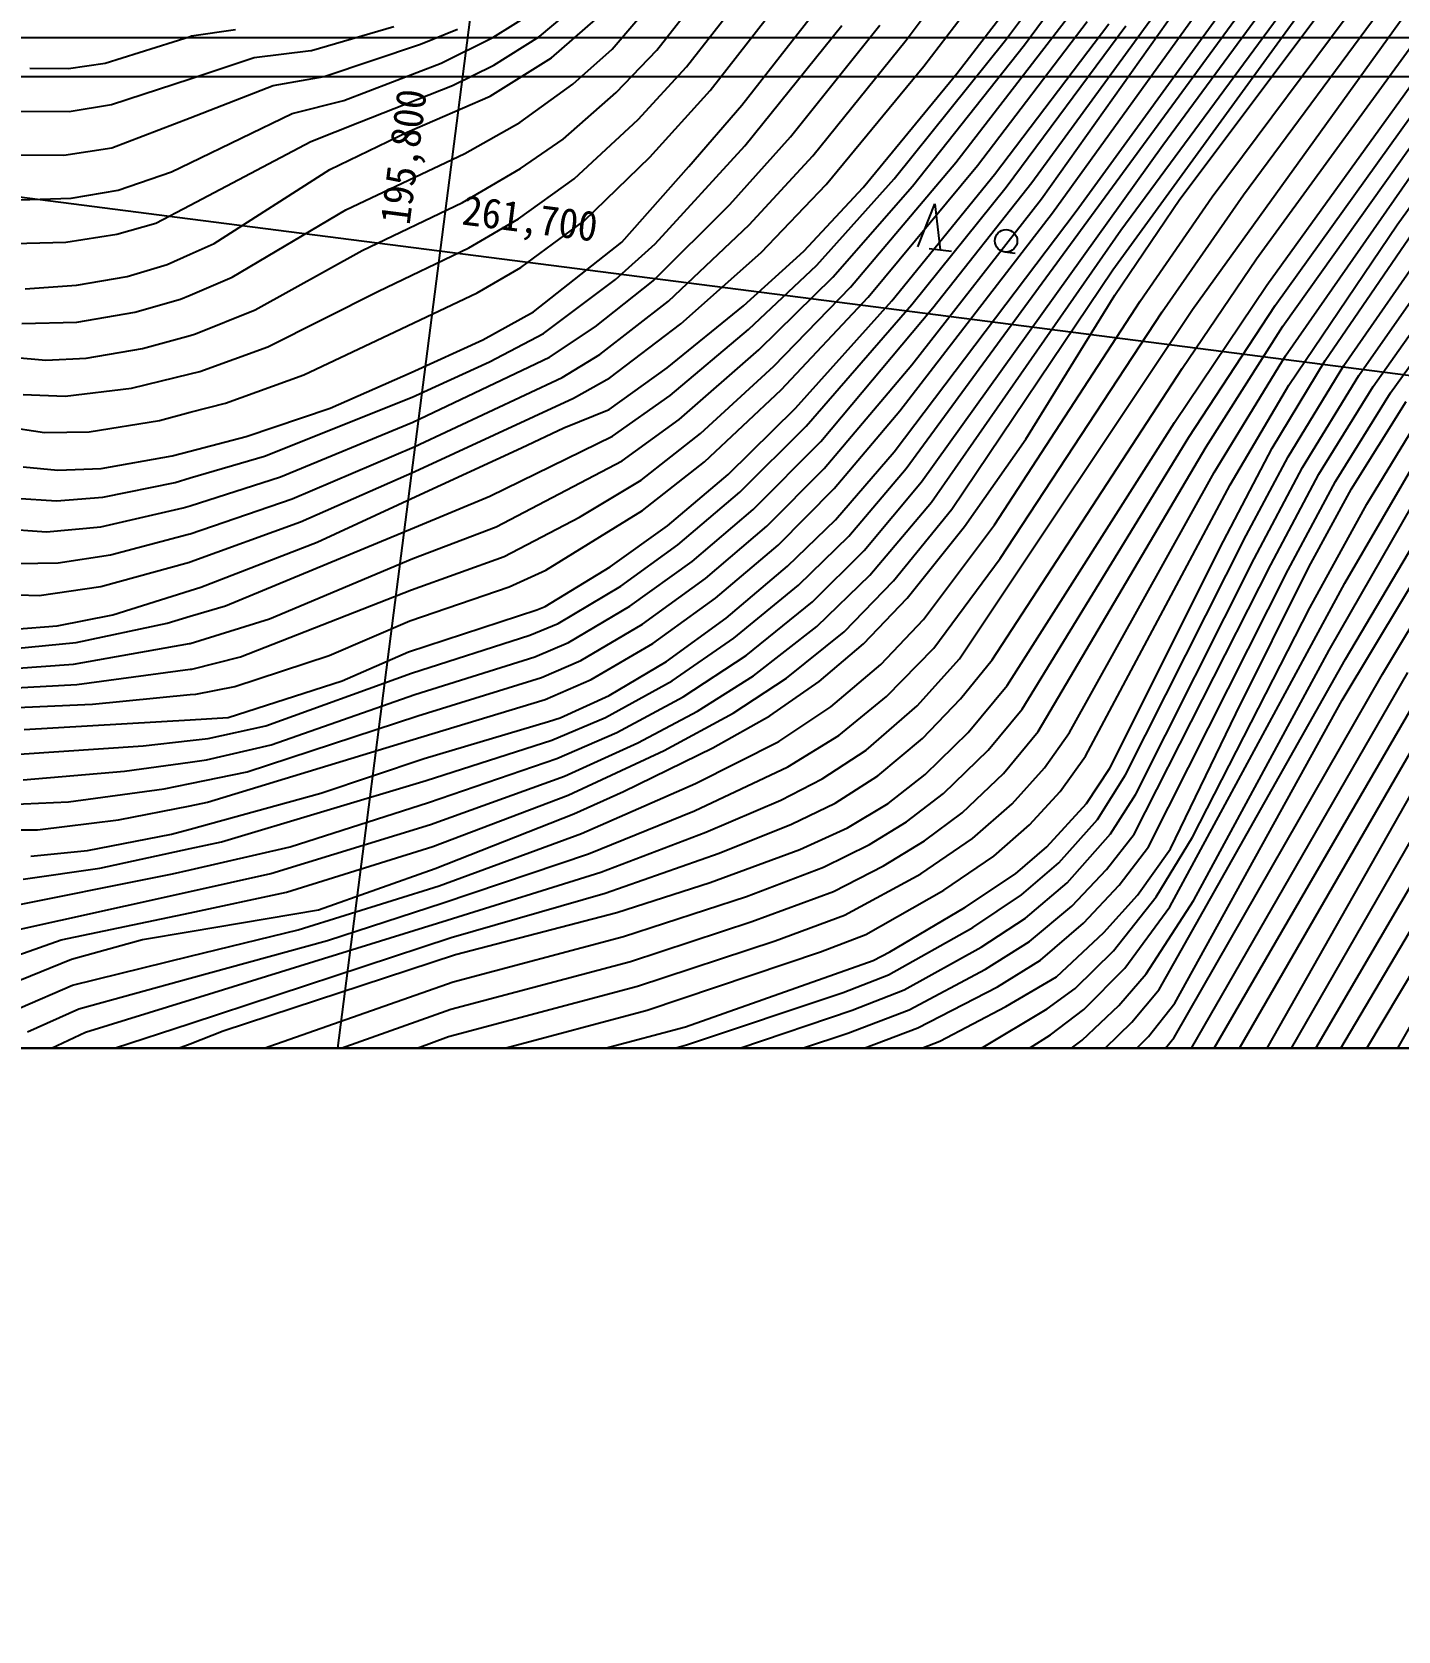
# Model space of a CAD drawing. Header units: millimetres. Extents: x 7782 to 8578, y 1103 to 1809.
# Drawn here: x 7933.3 to 8024.6, y 1362.3 to 1469.1 of the extents above; entities that cross this region are included whole.
import ezdxf
from ezdxf.xclip import XClip

# ---------------------------------------------------------------- set-up
doc = ezdxf.new("R2010")
doc.units = ezdxf.units.MM
doc.header["$LTSCALE"] = 10
doc.header["$MEASUREMENT"] = 0
doc.header["$XCLIPFRAME"] = 2
doc.layers.add('TX-PAPR', color=2, linetype='Continuous', plot=False)
doc.layers.add('TZ-BASE', color=253, linetype='Continuous')
doc.styles.add('HANA', font='GulimChe.ttf')

# ---------------------------------------------------------------- blocks, each defined once
blk = doc.blocks.new('JD-DDH5JG73NG')
at = {"layer": 'TZ-BASE'}
for p, q in [((80, -151.83), (122, 175)), ((136.87, -18.28, 233), (171.58, 30.57, 233)), ((137.61, -19.23, 234), (169.53, 25.06, 234)), ((139.18, -19.11, 235), (166.66, 18.71, 235)), ((127.84, -36.29, 236), (166.45, 16.43, 236)), ((144.97, -14.7, 237), (168.14, 16.75, 237)), ((142.16, -20.38, 238), (163.64, 8.78, 238)), ((146.12, -18.31, 240), (163.58, 5, 240)), ((148.26, -18.16, 241), (165.25, 4.65, 241)), ((150.37, -18.01, 242), (166.1, 3.26, 242)), ((127.83, -7.69, 223), (134.81, 1.67, 223)), ((134.46, -7.69, 226), (141.13, 1.23, 226)), ((129.02, -9.43, 224), (136.45, 0.34, 224)), ((135.74, -8, 227), (142.41, 1.05, 227)), ((111.18, -8.35, 217), (117.18, -0.71, 217)), ((131.24, -9.9, 225), (138.51, -0.44, 225)), ((151.23, -22.28, 244), (166.91, -0.75, 244)), ((113.15, -9.47, 218), (119.07, -1.9, 218)), ((114.74, -11.04, 219), (121.16, -2.82, 219)), ((136.22, -17.2, 232), (146.99, -2.43, 232)), ((108.2, -8.28, 216), (111.8, -4.07, 216)), ((103.34, -7.44, 214), (105.95, -5.26, 214)), ((116.85, -12.02, 220), (122.38, -4.96, 220)), ((151.91, -24.06, 245), (166.07, -4.43, 245)), ((100.23, -7.51, 213), (102.95, -5.83, 213)), ((104.14, -8.86, 215), (107.08, -6.3, 215)), ((131.15, -15.86, 228), (138.84, -5.9, 228)), ((141.63, -23.02, 239), (154.4, -5.48, 239)), ((146.95, -25.68, 243), (161.48, -5.54, 243)), ((74.34, -9.22, 210), (80, -7.44, 210)), ((80, -7.44, 210), (80.09, -7.41, 210)), ((80.09, -7.41, 210), (83.04, -6.98, 210)), ((88.1, -8.37, 211), (93.6, -6.78, 211)), ((95.39, -7.96, 212), (97.87, -6.95, 212)), ((100.28, -9.35, 214), (103.34, -7.44, 214)), ((117.05, -14.74, 221), (123.54, -6.7, 221)), ((120.11, -14.15, 222), (126.08, -6.68, 222)), ((132.59, -16.05, 229), (139.93, -6.44, 229)), ((133.72, -16.66, 230), (141.36, -6.59, 230)), ((134.52, -17.5, 231), (142.51, -6.73, 231)), ((152.48, -25.41, 246), (165.54, -7.17, 246)), ((0, -7.51), (80, -7.51)), ((80, -7.51), (700, -7.52)), ((84.29, -8.85, 211), (88.06, -8.38, 211)), ((88.06, -8.38, 211), (88.1, -8.37, 211)), ((88.96, -10.12, 212), (95.39, -7.96, 212)), ((96.78, -9.22, 213), (100.23, -7.51, 213)), ((105.57, -10.63, 216), (108.2, -8.28, 216)), ((108.47, -11.19, 217), (111.18, -8.35, 217)), ((121.59, -15.42, 223), (127.83, -7.69, 223)), ((127.03, -16.95, 226), (134.46, -7.69, 226)), ((128.26, -17.43, 227), (135.74, -8, 227)), ((0, -9.33), (80, -19.61)), ((69.3, -9.57, 210), (71.88, -9.58, 210)), ((71.88, -9.58, 210), (74.34, -9.22, 210)), ((80, -10.27, 211), (84.29, -8.85, 211)), ((90.28, -11.71, 213), (96.78, -9.22, 213)), ((97.52, -10.72, 214), (100.28, -9.35, 214)), ((100.05, -11.44, 215), (104.14, -8.86, 215)), ((109.93, -12.99, 218), (113.15, -9.47, 218)), ((122.48, -17.33, 224), (129.02, -9.43, 224)), ((160.63, -20.01, 249), (168.24, -9.42, 249)), ((0, -10.11), (80, -10.11)), ((74.76, -11.99, 211), (80, -10.27, 211)), ((80, -10.11), (700, -10.12)), ((85.55, -10.72, 212), (88.96, -10.12, 212)), ((102.03, -13.19, 216), (105.57, -10.63, 216)), ((124.95, -17.53, 225), (131.24, -9.9, 225)), ((153, -26.79, 247), (164.88, -10.07, 247)), ((80, -12.87, 212), (85.55, -10.72, 212)), ((86.81, -12.59, 213), (90.28, -11.71, 213)), ((91.31, -13.17, 214), (97.52, -10.72, 214)), ((94.51, -13.84, 215), (100.05, -11.44, 215)), ((104.91, -14.29, 217), (108.47, -11.19, 217)), ((110.72, -15.5, 219), (114.74, -11.04, 219)), ((68.67, -12.44, 211), (71.93, -12.45, 211)), ((71.93, -12.45, 211), (74.76, -11.99, 211)), ((80, -15.88, 213), (86.81, -12.59, 213)), ((113.32, -16.13, 220), (116.85, -12.02, 220)), ((74.78, -14.89, 212), (80, -12.87, 212)), ((88.07, -14.45, 214), (91.31, -13.17, 214)), ((89.33, -16.32, 215), (94.51, -13.84, 215)), ((98.35, -15.25, 216), (102.03, -13.19, 216)), ((105.66, -16.95, 218), (109.93, -12.99, 218)), ((71.56, -15.37, 212), (74.78, -14.89, 212)), ((80, -18.71, 214), (88.07, -14.45, 214)), ((102.08, -16.27, 217), (104.91, -14.29, 217)), ((111.06, -21.28, 221), (117.05, -14.74, 221)), ((116.06, -18.66, 222), (120.11, -14.15, 222)), ((128.85, -37.19, 237), (144.97, -14.7, 237)), ((68.18, -15.34, 212), (71.56, -15.37, 212)), ((78.77, -16.48, 213), (80, -15.88, 213)), ((90.41, -19.03, 216), (98.35, -15.25, 216)), ((106.33, -19.75, 219), (110.72, -15.5, 219)), ((117.34, -20.03, 223), (121.59, -15.42, 223)), ((124.12, -24.19, 228), (131.15, -15.86, 228)), ((153.17, -28.77, 248), (162.67, -15.12, 248)), ((75.2, -17.71, 213), (78.77, -16.48, 213)), ((81.61, -21.26, 215), (89.33, -16.32, 215)), ((98.2, -18.53, 217), (102.08, -16.27, 217)), ((101.93, -19.62, 218), (105.66, -16.95, 218)), ((108.85, -21.17, 220), (113.32, -16.13, 220)), ((121.87, -22.71, 226), (127.03, -16.95, 226)), ((125.29, -24.86, 229), (132.59, -16.05, 229)), ((126.87, -25.09, 230), (133.72, -16.66, 230)), ((72.06, -18.23, 213), (75.2, -17.71, 213)), ((118.14, -21.86, 224), (122.48, -17.33, 224)), ((120.99, -21.77, 225), (124.95, -17.53, 225)), ((122.93, -23.52, 227), (128.26, -17.43, 227)), ((128.2, -25.33, 231), (134.52, -17.5, 231)), ((129.61, -25.57, 232), (136.22, -17.2, 232)), ((144.93, -25.83, 242), (150.37, -18.01, 242)), ((68.6, -18.35, 213), (72.06, -18.23, 213)), ((77.72, -19.91, 214), (80, -18.71, 214)), ((82.82, -23.52, 216), (90.41, -19.03, 216)), ((91.5, -21.74, 217), (98.2, -18.53, 217)), ((110.93, -23.76, 222), (116.06, -18.66, 222)), ((127.03, -35.18, 235), (139.18, -19.11, 235)), ((128.2, -29.36, 233), (136.87, -18.28, 233)), ((128.62, -21.49, 235.47), (129.75, -18.61, 235.47)), ((129.75, -18.61, 235.47), (130.11, -21.68, 235.47)), ((141.76, -24.72, 240), (146.12, -18.31, 240)), ((143.47, -25.11, 241), (148.26, -18.16, 241)), ((155.82, -29.07, 250), (162.78, -18.9, 250)), ((75.11, -20.65, 214), (77.72, -19.91, 214)), ((80, -19.61), (700, -99.28)), ((98.63, -21.56, 218), (101.93, -19.62, 218)), ((102.1, -22.87, 219), (106.33, -19.75, 219)), ((111.95, -25.12, 223), (117.34, -20.03, 223)), ((127.41, -32.45, 234), (137.61, -19.23, 234)), ((153.39, -30.72, 249), (160.63, -20.01, 249)), ((157.06, -29.41, 251), (163.84, -19.64, 251)), ((68.24, -21.27, 214), (71.7, -21.17, 214)), ((71.7, -21.17, 214), (75.11, -20.65, 214)), ((80, -21.99, 215), (81.61, -21.26, 215)), ((102.94, -25.83, 220), (108.85, -21.17, 220)), ((108.41, -23.66, 221), (111.06, -21.28, 221)), ((129.52, -38.53, 238), (142.16, -20.38, 238)), ((78.47, -22.68, 215), (80, -21.99, 215)), ((84.35, -25.69, 217), (91.5, -21.74, 217)), ((92.59, -24.45, 218), (98.63, -21.56, 218)), ((112.79, -26.64, 224), (118.14, -21.86, 224)), ((116.97, -25.42, 225), (120.99, -21.77, 225)), ((129.37, -21.59, 235.47), (130.85, -21.78, 235.47)), ((134.41, -21.83, 235.47), (135.1, -21.92, 235.47)), ((146.26, -29.62, 244), (151.23, -22.28, 244)), ((158.07, -30.07, 252), (164.16, -21.36, 252)), ((72.42, -24.05, 215), (75.79, -23.46, 215)), ((75.79, -23.46, 215), (78.47, -22.68, 215)), ((99.18, -24.56, 219), (102.1, -22.87, 219)), ((117.31, -27.01, 226), (121.87, -22.71, 226)), ((130.87, -39, 239), (141.63, -23.02, 239)), ((159.03, -30.81, 253), (164.79, -22.63, 253)), ((160.19, -31.23, 254), (165.99, -23.12, 254)), ((68.98, -24.29, 215), (72.42, -24.05, 215)), ((80, -24.72, 216), (82.82, -23.52, 216)), ((85.2, -28.17, 218), (92.59, -24.45, 218)), ((103.6, -27.28, 221), (108.41, -23.66, 221)), ((107.06, -26.84, 222), (110.93, -23.76, 222)), ((118, -28.37, 227), (122.93, -23.52, 227)), ((119, -29.45, 228), (124.12, -24.19, 228)), ((145.76, -33.22, 245), (151.91, -24.06, 245)), ((76.3, -25.86, 216), (79.37, -24.99, 216)), ((79.37, -24.99, 216), (80, -24.72, 216)), ((93.67, -27.16, 219), (99.18, -24.56, 219)), ((107.38, -28.67, 223), (111.95, -25.12, 223)), ((111.87, -29.57, 225), (116.97, -25.42, 225)), ((119.49, -31.04, 229), (125.29, -24.86, 229)), ((120.43, -32.27, 230), (126.87, -25.09, 230)), ((121.16, -33.47, 231), (128.2, -25.33, 231)), ((122.12, -34.48, 232), (129.61, -25.57, 232)), ((133.73, -40.05, 241), (143.47, -25.11, 241)), ((135.82, -34.33, 240), (141.76, -24.72, 240)), ((146.71, -34.19, 246), (152.48, -25.41, 246)), ((68.77, -26.61, 216), (72.43, -26.51, 216)), ((72.43, -26.51, 216), (76.3, -25.86, 216)), ((80.36, -27.3, 217), (84.35, -25.69, 217)), ((99.56, -27.69, 220), (102.94, -25.83, 220)), ((108.03, -30.24, 224), (112.79, -26.64, 224)), ((131.4, -49, 243), (146.95, -25.68, 243)), ((134.12, -42.31, 242), (144.93, -25.83, 242)), ((76.82, -28.27, 217), (80, -27.4, 217)), ((80, -27.4, 217), (80.36, -27.3, 217)), ((87.6, -30.03, 219), (93.67, -27.16, 219)), ((94.76, -29.87, 220), (99.56, -27.69, 220)), ((99.99, -29.16, 221), (103.6, -27.28, 221)), ((104.01, -28.85, 222), (107.06, -26.84, 222)), ((112.07, -31.42, 226), (117.31, -27.01, 226)), ((147.86, -34.85, 247), (153, -26.79, 247)), ((73.06, -28.92, 217), (76.82, -28.27, 217)), ((80.66, -29.82, 218), (85.2, -28.17, 218)), ((104.85, -30.21, 223), (107.38, -28.67, 223)), ((112.66, -33.02, 227), (118, -28.37, 227)), ((148.4, -36.56, 248), (153.17, -28.77, 248)), ((68.13, -28.85, 217), (70.37, -29.05, 217)), ((70.37, -29.05, 217), (73.06, -28.92, 217)), ((80, -29.97, 218), (80.66, -29.82, 218)), ((89.36, -32.26, 220), (94.76, -29.87, 220)), ((94.83, -31.53, 221), (99.99, -29.16, 221)), ((94.89, -33.19, 222), (104.01, -28.85, 222)), ((108, -32.36, 225), (111.87, -29.57, 225)), ((114.09, -33.95, 228), (119, -29.45, 228)), ((122.35, -36.29, 233), (128.2, -29.36, 233)), ((133.58, -49.07, 244), (146.26, -29.62, 244)), ((152.28, -34.94, 250), (155.82, -29.07, 250)), ((153.34, -35.51, 251), (157.06, -29.41, 251)), ((71.65, -31.47, 218), (76.08, -30.92, 218)), ((76.08, -30.92, 218), (80, -29.97, 218)), ((82.36, -31.92, 219), (87.6, -30.03, 219)), ((94.96, -34.85, 223), (104.85, -30.21, 223)), ((105.62, -31.6, 224), (108.03, -30.24, 224)), ((149.48, -37.39, 249), (153.39, -30.72, 249)), ((154.3, -36.23, 252), (158.07, -30.07, 252)), ((155.4, -36.68, 253), (159.03, -30.81, 253)), ((68.85, -31.35, 218), (71.65, -31.47, 218)), ((80, -32.54, 219), (82.36, -31.92, 219)), ((84.98, -35.46, 221), (94.83, -31.53, 221)), ((95.02, -36.5, 224), (105.62, -31.6, 224)), ((108.22, -34.13, 226), (112.07, -31.42, 226)), ((114.37, -35.85, 229), (119.49, -31.04, 229)), ((156.5, -37.15, 254), (160.19, -31.23, 254)), ((157.57, -37.65, 255), (161.22, -31.82, 255)), ((73.27, -33.84, 219), (77.95, -33.08, 219)), ((77.95, -33.08, 219), (80, -32.54, 219)), ((83.74, -34.15, 220), (89.36, -32.26, 220)), ((104.96, -33.57, 225), (108, -32.36, 225)), ((108.86, -35.78, 227), (112.66, -33.02, 227)), ((115.94, -36.69, 230), (120.43, -32.27, 230)), ((123.03, -37.63, 234), (127.41, -32.45, 234)), ((158.6, -38.67, 256), (162.25, -32.69, 256)), ((67.62, -33.48, 219), (70.28, -33.88, 219)), ((70.28, -33.88, 219), (73.27, -33.84, 219)), ((80, -35.13, 220), (83.74, -34.15, 220)), ((86.05, -36.84, 222), (94.89, -33.19, 222)), ((100.03, -38.13, 226), (108.22, -34.13, 226)), ((102.14, -34.9, 225), (104.96, -33.57, 225)), ((110.12, -37.07, 228), (114.09, -33.95, 228)), ((116.73, -37.88, 231), (121.16, -33.47, 231)), ((134.58, -50.79, 245), (145.76, -33.22, 245)), ((78.8, -35.45, 220), (80, -35.13, 220)), ((86.81, -38.31, 223), (94.96, -34.85, 223)), ((95.08, -38.16, 225), (102.14, -34.9, 225)), ((117.61, -39.03, 232), (122.12, -34.48, 232)), ((123.12, -39.72, 235), (127.03, -35.18, 235)), ((131.73, -40.17, 240), (135.82, -34.33, 240)), ((135.57, -52.35, 246), (146.71, -34.19, 246)), ((136.65, -53.86, 247), (147.86, -34.85, 247)), ((149.02, -41.14, 250), (152.28, -34.94, 250)), ((68.85, -36.17, 220), (71.17, -36.4, 220)), ((71.17, -36.4, 220), (74.07, -36.28, 220)), ((74.07, -36.28, 220), (78.8, -35.45, 220)), ((80, -36.92, 221), (84.98, -35.46, 221)), ((100.44, -40.19, 227), (108.86, -35.78, 227)), ((110.23, -39.1, 229), (114.37, -35.85, 229)), ((118.52, -40.14, 233), (122.35, -36.29, 233)), ((124, -40.81, 236), (127.84, -36.29, 236)), ((150.55, -40.76, 251), (153.34, -35.51, 251)), ((151.07, -42.32, 252), (154.3, -36.23, 252)), ((156.95, -51.76, 260), (166.7, -35.51, 260)), ((157.13, -43.94, 257), (162.17, -35.31, 257)), ((157.17, -49.02, 259), (165.22, -35.41, 259)), ((74.18, -38.2, 221), (79, -37.22, 221)), ((79, -37.22, 221), (80, -36.92, 221)), ((80, -38.78, 222), (86.05, -36.84, 222)), ((87.37, -39.86, 224), (95.02, -36.5, 224)), ((106.02, -39.53, 228), (110.12, -37.07, 228)), ((111.89, -40.12, 230), (115.94, -36.69, 230)), ((125.03, -41.77, 237), (128.85, -37.19, 237)), ((138.74, -53.91, 248), (148.4, -36.56, 248)), ((152.18, -42.73, 253), (155.4, -36.68, 253)), ((153.34, -43.05, 254), (156.5, -37.15, 254)), ((159.65, -50.03, 261), (167.83, -36.35, 261)), ((68.33, -38.27, 221), (71.07, -38.44, 221)), ((71.07, -38.44, 221), (74.18, -38.2, 221)), ((80, -40.65, 223), (86.81, -38.31, 223)), ((88.5, -41.2, 225), (95.08, -38.16, 225)), ((94.99, -40.24, 226), (100.03, -38.13, 226)), ((112.58, -41.39, 231), (116.73, -37.88, 231)), ((119.27, -41.41, 234), (123.03, -37.63, 234)), ((139.81, -55.51, 249), (149.48, -37.39, 249)), ((154.73, -42.87, 255), (157.57, -37.65, 255)), ((74.03, -40.19, 222), (79.55, -38.92, 222)), ((79.55, -38.92, 222), (80, -38.78, 222)), ((103.77, -43.09, 229), (110.23, -39.1, 229)), ((113.53, -42.5, 232), (117.61, -39.03, 232)), ((125.41, -43.42, 238), (129.52, -38.53, 238)), ((126.99, -43.8, 239), (130.87, -39, 239)), ((154.79, -45.59, 256), (158.6, -38.67, 256)), ((156.09, -48.43, 258), (161.7, -38.66, 258)), ((67.31, -40.29, 222), (70.4, -40.52, 222)), ((70.4, -40.52, 222), (74.03, -40.19, 222)), ((80, -42.53, 224), (87.37, -39.86, 224)), ((82.36, -45.47, 226), (94.99, -40.24, 226)), ((94.89, -42.31, 227), (100.44, -40.19, 227)), ((100.98, -42.17, 228), (106.02, -39.53, 228)), ((108.06, -42.86, 230), (111.89, -40.12, 230)), ((114.42, -43.64, 233), (118.52, -40.14, 233)), ((119.91, -42.81, 235), (123.12, -39.72, 235)), ((127.9, -44.95, 240), (131.73, -40.17, 240)), ((128.98, -46.37, 241), (133.73, -40.05, 241)), ((74.68, -42.05, 223), (79.9, -40.68, 223)), ((79.9, -40.68, 223), (80, -40.65, 223)), ((80.71, -44.22, 225), (88.5, -41.2, 225)), ((108.77, -44.14, 231), (112.58, -41.39, 231)), ((115.1, -44.96, 234), (119.27, -41.41, 234)), ((120.65, -44.07, 236), (124, -40.81, 236)), ((141.43, -56.31, 250), (149.02, -41.14, 250)), ((142.48, -56.75, 251), (150.55, -40.76, 251)), ((68.48, -42.64, 223), (71.18, -42.58, 223)), ((71.18, -42.58, 223), (74.68, -42.05, 223)), ((74.03, -44.18, 224), (79.97, -42.54, 224)), ((79.97, -42.54, 224), (80, -42.53, 224)), ((85.3, -46.32, 227), (94.89, -42.31, 227)), ((94.79, -44.39, 228), (100.98, -42.17, 228)), ((109.38, -45.49, 232), (113.53, -42.5, 232)), ((121.57, -45.19, 237), (125.03, -41.77, 237)), ((129.67, -48.28, 242), (134.12, -42.31, 242)), ((143.17, -58.04, 252), (151.07, -42.32, 252)), ((101.32, -44.2, 229), (103.77, -43.09, 229)), ((103.72, -45.5, 230), (108.06, -42.86, 230)), ((110.23, -46.68, 233), (114.42, -43.64, 233)), ((115.81, -46.29, 235), (119.91, -42.81, 235)), ((121.86, -46.85, 238), (125.41, -43.42, 238)), ((143.07, -60.7, 253), (152.18, -42.73, 253)), ((144.02, -61.56, 254), (153.34, -43.05, 254)), ((149.85, -52.67, 255), (154.73, -42.87, 255)), ((67.1, -44.68, 224), (69.93, -44.76, 224)), ((69.93, -44.76, 224), (74.03, -44.18, 224)), ((74.84, -46.06, 225), (80, -44.44, 225)), ((80, -44.44, 225), (80.71, -44.22, 225)), ((83.37, -48.87, 228), (94.79, -44.39, 228)), ((94.69, -46.46, 229), (101.32, -44.2, 229)), ((104.58, -46.65, 231), (108.77, -44.14, 231)), ((116.33, -47.63, 236), (120.65, -44.07, 236)), ((123.69, -47.19, 239), (126.99, -43.8, 239)), ((145.44, -65.55, 257), (157.13, -43.94, 257)), ((80, -46.16, 226), (82.36, -45.47, 226)), ((94.59, -48.54, 230), (103.17, -45.73, 230)), ((103.17, -45.73, 230), (103.72, -45.5, 230)), ((105.27, -47.92, 232), (109.38, -45.49, 232)), ((110.92, -47.98, 234), (115.1, -44.96, 234)), ((117.15, -48.77, 237), (121.57, -45.19, 237)), ((124.98, -48, 240), (127.9, -44.95, 240)), ((146.96, -60.9, 256), (154.79, -45.59, 256)), ((68.3, -47.01, 225), (71.12, -46.79, 225)), ((71.12, -46.79, 225), (74.84, -46.06, 225)), ((72.39, -47.92, 226), (78.46, -46.61, 226)), ((78.46, -46.61, 226), (80, -46.16, 226)), ((80, -47.97, 227), (85.3, -46.32, 227)), ((89.28, -48.77, 229), (94.69, -46.46, 229)), ((102.69, -47.43, 231), (104.58, -46.65, 231)), ((106.11, -49.11, 233), (110.23, -46.68, 233)), ((111.82, -49.18, 235), (115.81, -46.29, 235)), ((117.63, -50.14, 238), (121.86, -46.85, 238)), ((126.14, -49.38, 241), (128.98, -46.37, 241)), ((68.29, -48.32, 226), (72.39, -47.92, 226)), ((72.22, -49.35, 227), (79.97, -47.98, 227)), ((79.97, -47.98, 227), (80, -47.97, 227)), ((94.8, -49.96, 231), (102.69, -47.43, 231)), ((103.02, -48.86, 232), (105.27, -47.92, 232)), ((106.79, -50.39, 234), (110.92, -47.98, 234)), ((112.19, -50.47, 236), (116.33, -47.63, 236)), ((119.84, -50.29, 239), (123.69, -47.19, 239)), ((122.01, -50.52, 240), (124.98, -48, 240)), ((146.9, -80.54, 264), (165.83, -47.73, 264)), ((80.12, -49.68, 228), (83.37, -48.87, 228)), ((82.99, -50.84, 229), (89.28, -48.77, 229)), ((90.16, -50.48, 230), (94.59, -48.54, 230)), ((95.01, -51.38, 232), (103.02, -48.86, 232)), ((103.48, -50.24, 233), (106.11, -49.11, 233)), ((112.94, -51.54, 237), (117.15, -48.77, 237)), ((126.51, -51.52, 242), (129.67, -48.28, 242)), ((128.56, -52.13, 243), (131.4, -49, 243)), ((131.47, -51.68, 244), (133.58, -49.07, 244)), ((144.72, -71.07, 259), (157.17, -49.02, 259)), ((146.33, -78.58, 263), (163.95, -48.2, 263)), ((147.04, -65.12, 258), (156.09, -48.43, 258)), ((68.21, -49.64, 227), (72.22, -49.35, 227)), ((72.43, -50.72, 228), (80, -49.69, 228)), ((80, -49.69, 228), (80.12, -49.68, 228)), ((85.05, -53.48, 231), (94.8, -49.96, 231)), ((108, -51.45, 235), (111.82, -49.18, 235)), ((113.9, -52.49, 238), (117.63, -50.14, 238)), ((122.8, -52.21, 241), (126.14, -49.38, 241)), ((145.73, -74.28, 261), (159.65, -50.03, 261)), ((146.47, -75.74, 262), (161.33, -49.92, 262)), ((148.26, -81.5, 265), (166.14, -49.92, 265)), ((67.95, -50.95, 228), (72.43, -50.72, 228)), ((80.38, -51.35, 229), (82.99, -50.84, 229)), ((82.55, -52.92, 230), (90.16, -50.48, 230)), ((95.22, -52.81, 233), (103.48, -50.24, 233)), ((103.72, -51.71, 234), (106.79, -50.39, 234)), ((107.75, -52.91, 236), (112.19, -50.47, 236)), ((116.28, -52.62, 239), (119.84, -50.29, 239)), ((118.72, -52.81, 240), (122.01, -50.52, 240)), ((131.97, -53.92, 245), (134.58, -50.79, 245)), ((67.97, -52.27, 229), (73.48, -52.03, 229)), ((73.48, -52.03, 229), (80, -51.39, 229)), ((80, -51.39, 229), (80.38, -51.35, 229)), ((85.42, -54.75, 232), (95.01, -51.38, 232)), ((95.42, -54.23, 234), (103.72, -51.71, 234)), ((104.71, -52.93, 235), (108, -51.45, 235)), ((108.5, -53.92, 237), (112.94, -51.54, 237)), ((119.33, -54.52, 241), (122.8, -52.21, 241)), ((123.34, -54.11, 242), (126.51, -51.52, 242)), ((125.15, -55.09, 243), (128.56, -52.13, 243)), ((128.93, -54.31, 244), (131.47, -51.68, 244)), ((145.77, -71.99, 260), (156.95, -51.76, 260)), ((149.42, -82.2, 266), (166.91, -51.78, 266)), ((68.92, -53.71, 230), (80, -53.07, 230)), ((80, -53.07, 230), (82.55, -52.92, 230)), ((83.81, -56.55, 233), (95.22, -52.81, 233)), ((95.63, -55.65, 235), (103.94, -53.18, 235)), ((103.94, -53.18, 235), (104.71, -52.93, 235)), ((104.17, -54.44, 236), (107.75, -52.91, 236)), ((109.91, -54.61, 238), (113.9, -52.49, 238)), ((111.67, -55.12, 239), (116.28, -52.62, 239)), ((114.91, -54.95, 240), (118.72, -52.81, 240)), ((133.31, -55.1, 246), (135.57, -52.35, 246)), ((145.49, -61.69, 255), (149.85, -52.67, 255)), ((76.86, -54.8, 231), (80, -54.45, 231)), ((80, -54.45, 231), (81.2, -54.31, 231)), ((81.17, -58.58, 234), (95.42, -54.23, 234)), ((81.2, -54.31, 231), (85.05, -53.48, 231)), ((95.78, -57.12, 236), (104.17, -54.44, 236)), ((104.5, -55.66, 237), (108.5, -53.92, 237)), ((119.93, -56.22, 242), (123.34, -54.11, 242)), ((125.94, -56.81, 244), (128.93, -54.31, 244)), ((129.1, -56.73, 245), (131.97, -53.92, 245)), ((134.34, -56.65, 247), (136.65, -53.86, 247)), ((137.07, -56.27, 248), (138.74, -53.91, 248)), ((150.44, -83.16, 267), (167.81, -53.39, 267)), ((151.48, -84.08, 268), (169.41, -53.78, 268)), ((68.58, -55.37, 231), (76.86, -54.8, 231)), ((81.09, -55.74, 232), (85.42, -54.75, 232)), ((105.01, -56.83, 238), (109.91, -54.61, 238)), ((105.25, -58.1, 239), (111.67, -55.12, 239)), ((108.95, -57.85, 240), (114.91, -54.95, 240)), ((113.75, -57.33, 241), (119.33, -54.52, 241)), ((122.23, -57.02, 243), (125.15, -55.09, 243)), ((130.33, -58, 246), (133.31, -55.1, 246)), ((138.12, -57.86, 249), (139.81, -55.51, 249)), ((153.04, -84.31, 269), (170.61, -54.86, 269)), ((68.85, -57.08, 232), (75.61, -56.5, 232)), ((75.61, -56.5, 232), (80, -55.89, 232)), ((80, -55.89, 232), (81.09, -55.74, 232)), ((80, -57.33, 233), (83.81, -56.55, 233)), ((88.74, -57.96, 235), (95.63, -55.65, 235)), ((95.92, -58.59, 237), (104.5, -55.66, 237)), ((113.69, -59.14, 242), (119.93, -56.22, 242)), ((134.9, -58.68, 248), (137.07, -56.27, 248)), ((139.88, -58.65, 250), (141.43, -56.31, 250)), ((78.27, -57.68, 233), (80, -57.33, 233)), ((82.11, -61.21, 236), (95.78, -57.12, 236)), ((96.07, -60.06, 238), (105.01, -56.83, 238)), ((106.14, -60.66, 241), (113.75, -57.33, 241)), ((119.46, -58.43, 243), (122.23, -57.02, 243)), ((123.08, -58.63, 244), (125.94, -56.81, 244)), ((126.62, -58.65, 245), (129.1, -56.73, 245)), ((131.57, -59.29, 247), (134.34, -56.65, 247)), ((140.62, -59.72, 251), (142.48, -56.75, 251)), ((67.88, -58.73, 233), (71.87, -58.54, 233)), ((71.87, -58.54, 233), (78.27, -57.68, 233)), ((80, -60.37, 235), (88.74, -57.96, 235)), ((80, -58.81, 234), (81.17, -58.58, 234)), ((86.68, -61.55, 237), (95.92, -58.59, 237)), ((96.22, -61.53, 239), (105.25, -58.1, 239)), ((105.63, -59.34, 240), (108.95, -57.85, 240)), ((114.45, -60.58, 243), (119.46, -58.43, 243)), ((120.18, -60.03, 244), (123.08, -58.63, 244)), ((123.92, -60.29, 245), (126.62, -58.65, 245)), ((127.85, -59.88, 246), (130.33, -58, 246)), ((132.27, -61, 248), (134.9, -58.68, 248)), ((136.07, -60.08, 249), (138.12, -57.86, 249)), ((137.23, -61.56, 250), (139.88, -58.65, 250)), ((141.47, -60.69, 252), (143.17, -58.04, 252)), ((69.81, -60.42, 234), (75.23, -59.75, 234)), ((75.23, -59.75, 234), (80, -58.81, 234)), ((96.36, -63, 240), (105.63, -59.34, 240)), ((106.62, -62.01, 242), (113.69, -59.14, 242)), ((129.05, -61.15, 247), (131.57, -59.29, 247)), ((138.02, -62.62, 251), (140.62, -59.72, 251)), ((67.01, -60.41, 234), (69.81, -60.42, 234)), ((73.16, -61.79, 235), (78.75, -60.71, 235)), ((78.75, -60.71, 235), (80, -60.37, 235)), ((85.39, -63.34, 238), (96.07, -60.06, 238)), ((96.63, -64.15, 241), (106.14, -60.66, 241)), ((107.44, -63.24, 243), (114.45, -60.58, 243)), ((115.33, -61.98, 244), (120.18, -60.03, 244)), ((120.73, -61.73, 245), (123.92, -60.29, 245)), ((125.39, -61.39, 246), (127.85, -59.88, 246)), ((133.68, -62.17, 249), (136.07, -60.08, 249)), ((138.59, -63.95, 252), (141.47, -60.69, 252)), ((141.22, -63.07, 253), (143.07, -60.7, 253)), ((69.37, -62.17, 235), (73.16, -61.79, 235)), ((73.98, -62.98, 236), (80, -61.67, 236)), ((80, -61.67, 236), (82.11, -61.21, 236)), ((80, -63.09, 237), (86.68, -61.55, 237)), ((86.43, -64.59, 239), (96.22, -61.53, 239)), ((114.75, -63.93, 245), (120.73, -61.73, 245)), ((122.3, -62.92, 246), (125.39, -61.39, 246)), ((126.32, -62.83, 247), (129.05, -61.15, 247)), ((128.82, -63.35, 248), (132.27, -61, 248)), ((135.14, -63.35, 250), (137.23, -61.56, 250)), ((142.06, -64.12, 254), (144.02, -61.56, 254)), ((143.29, -64.78, 255), (145.49, -61.69, 255)), ((144.52, -64.89, 256), (146.96, -60.9, 256)), ((68.86, -63.72, 236), (73.98, -62.98, 236)), ((96.91, -65.3, 242), (106.62, -62.01, 242)), ((107.73, -64.65, 244), (115.33, -61.98, 244)), ((117.16, -64.86, 246), (122.3, -62.92, 246)), ((122.97, -64.53, 247), (126.32, -62.83, 247)), ((130.34, -64.44, 249), (133.68, -62.17, 249)), ((135.54, -64.75, 251), (138.02, -62.62, 251)), ((58.57, -67.4, 237), (78.82, -63.36, 237)), ((78.82, -63.36, 237), (80, -63.09, 237)), ((80, -64.54, 238), (85.39, -63.34, 238)), ((88.57, -65.75, 240), (96.36, -63, 240)), ((97.18, -66.45, 243), (107.44, -63.24, 243)), ((108.51, -65.93, 245), (114.75, -63.93, 245)), ((123.71, -66.12, 248), (128.82, -63.35, 248)), ((131.75, -65.61, 250), (135.14, -63.35, 250)), ((135.81, -66.31, 252), (138.59, -63.95, 252)), ((138.9, -65.52, 253), (141.22, -63.07, 253)), ((158.51, -78.79, 270), (167.35, -63.27, 270)), ((66.78, -67.46, 238), (80, -64.54, 238)), ((80, -65.95, 239), (86.43, -64.59, 239)), ((87.21, -67.09, 241), (96.63, -64.15, 241)), ((97.45, -67.6, 244), (107.73, -64.65, 244)), ((108.94, -67.55, 246), (117.16, -64.86, 246)), ((117.53, -66.54, 247), (122.97, -64.53, 247)), ((125.13, -67.41, 249), (130.34, -64.44, 249)), ((132.28, -66.94, 251), (135.54, -64.75, 251)), ((139.67, -66.66, 254), (142.06, -64.12, 254)), ((141.04, -67.27, 255), (143.29, -64.78, 255)), ((141.68, -68.49, 256), (144.52, -64.89, 256)), ((143.85, -70.03, 258), (147.04, -65.12, 258)), ((71.39, -67.77, 239), (80, -65.95, 239)), ((80, -67.21, 240), (88.57, -65.75, 240)), ((89.19, -67.8, 242), (96.91, -65.3, 242)), ((97.72, -68.75, 245), (108.51, -65.93, 245)), ((119.08, -67.82, 248), (123.71, -66.12, 248)), ((126.74, -68.56, 250), (131.75, -65.61, 250)), ((136.07, -67.88, 253), (138.9, -65.52, 253)), ((142.44, -69.65, 257), (145.44, -65.55, 257)), ((76.82, -67.75, 240), (80, -67.21, 240)), ((80, -71.77, 243), (97.18, -66.45, 243)), ((80, -68.86, 241), (87.21, -67.09, 241)), ((109.41, -69.21, 247), (117.53, -66.54, 247)), ((126.65, -70.1, 251), (132.28, -66.94, 251)), ((132.84, -68.25, 252), (135.81, -66.31, 252)), ((136.8, -69.11, 254), (139.67, -66.66, 254)), ((66.69, -69.43, 239), (71.39, -67.77, 239)), ((72.07, -69.06, 240), (76.82, -67.75, 240)), ((80, -73.34, 244), (97.45, -67.6, 244)), ((80, -70.32, 242), (89.19, -67.8, 242)), ((97.57, -70.57, 246), (108.94, -67.55, 246)), ((109.88, -70.86, 248), (119.08, -67.82, 248)), ((122.11, -68.56, 249), (125.13, -67.41, 249)), ((127.7, -71.1, 252), (132.84, -68.25, 252)), ((133.14, -69.72, 253), (136.07, -67.88, 253)), ((137.88, -70.24, 255), (141.04, -67.27, 255)), ((68.62, -70.46, 240), (72.07, -69.06, 240)), ((72.14, -70.79, 241), (80, -68.86, 241)), ((82.21, -73.85, 245), (97.72, -68.75, 245)), ((97.42, -72.39, 247), (109.41, -69.21, 247)), ((110.53, -72.47, 249), (122.11, -68.56, 249)), ((113.09, -73.57, 250), (125.62, -69.15, 250)), ((125.62, -69.15, 250), (126.74, -68.56, 250)), ((133.92, -70.9, 254), (136.8, -69.11, 254)), ((139.12, -71.01, 256), (141.68, -68.49, 256)), ((72.58, -72.36, 242), (80, -70.32, 242)), ((123.62, -71.27, 251), (126.65, -70.1, 251)), ((128.03, -72.43, 253), (133.14, -69.72, 253)), ((134.49, -72.22, 255), (137.88, -70.24, 255)), ((139.7, -72.42, 257), (142.44, -69.65, 257)), ((142.03, -72.14, 258), (143.85, -70.03, 258)), ((68.65, -72.3, 241), (72.14, -70.79, 241)), ((80.07, -76.71, 246), (97.57, -70.57, 246)), ((97.27, -74.22, 248), (109.88, -70.86, 248)), ((113.15, -74.78, 251), (123.62, -71.27, 251)), ((124.22, -72.47, 252), (127.7, -71.1, 252)), ((128.61, -73.65, 254), (133.92, -70.9, 254)), ((137.25, -72.38, 256), (139.12, -71.01, 256)), ((142.91, -73.27, 259), (144.72, -71.07, 259)), ((69.14, -73.9, 242), (72.58, -72.36, 242)), ((73.02, -73.93, 243), (80, -71.77, 243)), ((83.74, -77.26, 247), (97.42, -72.39, 247)), ((97.12, -76.04, 249), (110.53, -72.47, 249)), ((115.37, -75.46, 252), (124.22, -72.47, 252)), ((123.93, -73.99, 253), (128.03, -72.43, 253)), ((130.09, -74.54, 255), (134.49, -72.22, 255)), ((130.99, -76.12, 256), (137.25, -72.38, 256)), ((137.47, -74.1, 257), (139.7, -72.42, 257)), ((139.58, -74.46, 258), (142.03, -72.14, 258)), ((144.02, -74.21, 260), (145.77, -71.99, 260)), ((73.64, -75.43, 244), (80, -73.34, 244)), ((96.96, -77.87, 250), (113.09, -73.57, 250)), ((123.91, -75.42, 254), (128.61, -73.65, 254)), ((140.16, -75.94, 259), (142.91, -73.27, 259)), ((69.52, -75.58, 243), (73.02, -73.93, 243)), ((74.21, -76.93, 245), (80, -74.7, 245)), ((80, -74.7, 245), (82.21, -73.85, 245)), ((83.96, -79.17, 248), (97.27, -74.22, 248)), ((116.65, -76.42, 253), (123.93, -73.99, 253)), ((123.88, -76.88, 255), (130.09, -74.54, 255)), ((131.69, -77.82, 257), (137.47, -74.1, 257)), ((135.11, -77.86, 258), (139.58, -74.46, 258)), ((141.07, -77.19, 260), (144.02, -74.21, 260)), ((143.93, -76.54, 261), (145.73, -74.28, 261)), ((98.95, -78.79, 251), (113.15, -74.78, 251))]:
    blk.add_line(p, q, dxfattribs=at)
blk.add_circle((134.5, -21.09, 235.47), 0.75, dxfattribs=at)
at = {"layer": 'TZ-BASE', "style": 'HANA'}
for s, rotation, p in [('195,800', 82.6776, (94.66, -20.08)), ('261,700', 352.6776, (98.1, -19.99))]:
    blk.add_text(s, height=2, rotation=rotation, dxfattribs=at).set_placement(p)

msp = doc.modelspace()

# ---------------------------------------------------------------- linework, layer by layer
at = {"layer": 'TX-PAPR', "flags": 128}
msp.add_lwpolyline([(8563.9, 1551.23), (8563.9, 1401.23), (7863.9, 1401.23), (7863.9, 1551.23)], close=True, dxfattribs=at)

# ---------------------------------------------------------------- block references
at = {"layer": 'TZ-BASE'}
ref = msp.add_blockref('JD-DDH5JG73NG', (7863.9, 1476.23), dxfattribs=at)
XClip(ref).set_block_clipping_path([(-0.0000000003, -75.0000000032), (700.0000000004, 75)])

doc.saveas('drawing.dxf')
